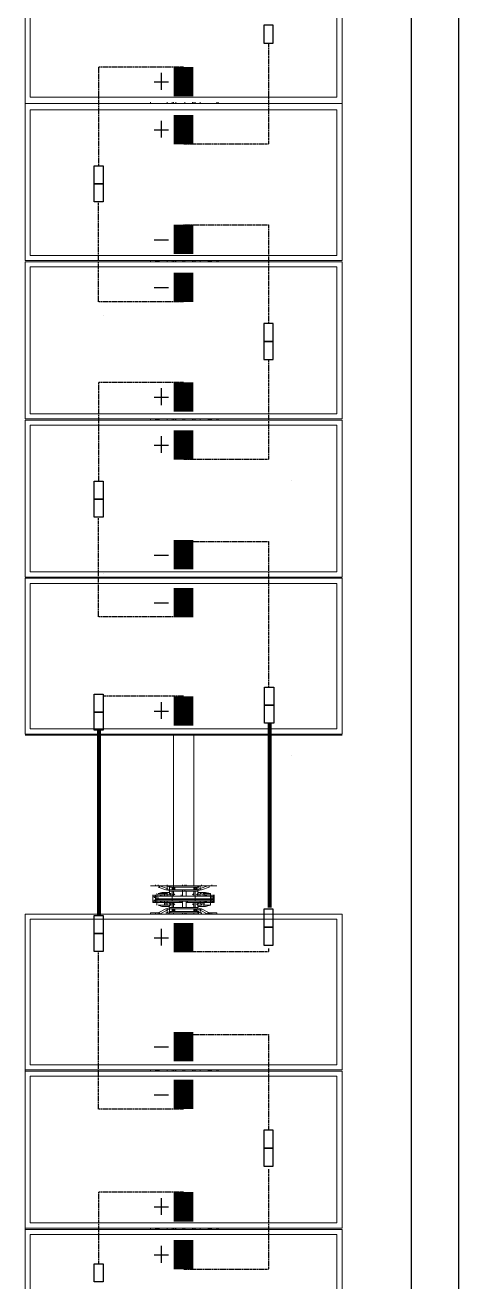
# Model space of a CAD drawing. Header units: feet. Extents: x -13743 to 68376, y -48 to 67763.
# Drawn here: x 6884.6 to 6994.5, y 65370 to 65688.8 of the extents above; entities that cross this region are included whole.
import ezdxf
from ezdxf.lldxf.tags import DXFTag

# ---------------------------------------------------------------- set-up
doc = ezdxf.new("R2010")
doc.units = ezdxf.units.FT
doc.header["$MEASUREMENT"] = 0
doc.linetypes.add('HIDDEN', pattern=[0.375, 0.25, -0.125])
for name, color, linetype in [('E-DC HARNESS-NEG', 170, 'DC HARNESS CABLE'), ('E-DC HARNESS-POS', 10, 'DC HARNESS CABLE'), ('E-HARN-COMP', 8, 'Continuous'), ('E-TRNK-CABL-NEG', 6, 'HIDDEN'), ('E-TRUNK-CABLE-POS', 6, 'HIDDEN'), ('Polarity-Text', 7, 'Continuous')]:
    doc.layers.add(name, color=color, linetype=linetype)
doc.styles.get("Standard").update_dxf_attribs({"font": 'arial.ttf'})
tags = doc.linetypes.add('DC HARNESS CABLE', pattern='A,0.5,-0.2,["DH",Standard,S=0.1,R=0,X=-0.1,Y=-0.05],-0.2', length=0.9).pattern_tags.tags
tags[6] = DXFTag(74, 10)

# ---------------------------------------------------------------- blocks, each defined once
blk = doc.blocks.new('A$C47dfd34d')
at = {"lineweight": 5}
for points in [[(8.1263, 0.4133), (6.0664, 0.4133)], [(8.3597, 0.4133), (8.3597, 0)], [(7.7147, 0.235), (7.7164, 0.2467), (7.7164, 0.2433)], [(7.9213, 0.2467), (7.9213, 0.2433)], [(7.923, 0.2467), (7.9213, 0.235)], [(8.1297, 0.22), (8.1297, 0.2217), (8.1313, 0.2217), (8.1297, 0.2217), (8.1297, 0.22), (8.1313, 0.2183), (8.1313, 0.22), (8.133, 0.22), (8.133, 0.2217), (8.1313, 0.2217), (8.133, 0.2217), (8.1313, 0.2217), (8.1297, 0.2217), (8.1313, 0.2217), (8.133, 0.2217), (8.133, 0.22), (8.133, 0.2183), (8.133, 0.1933), (8.133, 0.2183), (8.133, 0.22), (8.1313, 0.22), (8.133, 0.22), (8.1313, 0.22), (8.133, 0.22), (8.1313, 0.22), (8.133, 0.22), (8.1313, 0.22), (8.133, 0.22), (8.1313, 0.22), (8.133, 0.22), (8.133, 0.2217), (8.133, 0.225), (8.1347, 0.225), (8.133, 0.2283), (8.133, 0.23), (8.133, 0.2283), (8.1313, 0.2283), (8.133, 0.2283), (8.133, 0.23), (8.128, 0.24), (8.1263, 0.24), (8.128, 0.24), (8.128, 0.2433), (8.128, 0.25), (8.1263, 0.25), (8.128, 0.25), (8.128, 0.2433), (8.128, 0.24), (8.128, 0.2383), (8.1263, 0.2383), (8.1313, 0.2283), (8.133, 0.225), (8.1297, 0.225), (8.1297, 0.2233), (8.1297, 0.2217), (8.1297, 0.2233), (8.128, 0.2233), (8.128, 0.225), (8.128, 0.2233), (8.128, 0.1883), (8.1297, 0.1883), (8.1297, 0.1867), (8.1297, 0.1883), (8.128, 0.1883), (8.1263, 0.1867), (8.128, 0.1883), (8.1297, 0.1883), (8.1297, 0.19), (8.1313, 0.19), (8.133, 0.1917), (8.133, 0.1933), (8.1313, 0.1933), (8.1297, 0.1933), (8.1297, 0.1917), (8.1297, 0.1933), (8.1297, 0.1917), (8.1297, 0.19), (8.1313, 0.19), (8.1297, 0.19), (8.1297, 0.1917), (8.1297, 0.19), (8.1313, 0.19), (8.133, 0.19), (8.133, 0.1883), (8.133, 0.19)], [(8.1413, 0.245), (8.143, 0.245), (8.1447, 0.245), (8.143, 0.245), (8.1413, 0.245), (8.143, 0.245), (8.1447, 0.2433), (8.143, 0.245), (8.143, 0.2467), (8.1413, 0.2467), (8.143, 0.2467), (8.1497, 0.2467)], [(8.1463, 0.2433), (8.1463, 0.24), (8.1447, 0.24), (8.1463, 0.24), (8.1463, 0.2433), (8.1447, 0.2433), (8.1463, 0.2433), (8.1447, 0.2433), (8.1463, 0.2433), (8.148, 0.2433), (8.1463, 0.2433), (8.1447, 0.2433), (8.1463, 0.2433), (8.1447, 0.2433), (8.1463, 0.2433), (8.148, 0.2433), (8.1497, 0.2433), (8.148, 0.2433), (8.1497, 0.2433), (8.1497, 0.235), (8.1497, 0.2433), (8.1497, 0.245), (8.1497, 0.2467), (8.1497, 0.245), (8.1497, 0.2467), (8.143, 0.2467), (8.1413, 0.2467), (8.1413, 0.245), (8.143, 0.245), (8.1447, 0.2433), (8.1447, 0.2417), (8.1447, 0.2433), (8.143, 0.245), (8.1413, 0.245), (8.1413, 0.2467), (8.1413, 0.245), (8.1413, 0.2433), (8.1413, 0.235), (8.1413, 0.2433), (8.1413, 0.235), (8.1413, 0.2433)], [(8.1513, 0.2467), (8.1497, 0.2467), (8.1497, 0.245), (8.148, 0.245), (8.148, 0.2433), (8.1463, 0.2433), (8.1463, 0.2417), (8.1463, 0.2433), (8.148, 0.2433), (8.148, 0.245), (8.1497, 0.245), (8.1497, 0.2467), (8.1497, 0.245), (8.148, 0.245), (8.148, 0.2433)], [(8.1497, 0.2467), (8.1497, 0.245)], [(8.1497, 0.245), (8.1497, 0.2467)], [(8.163, 0.25), (8.163, 0.1633)], [(8.3597, 0.2467), (8.3597, 0.2433)], [(8.3613, 0.2467), (8.3597, 0.235)], [(8.5647, 0.235), (8.5663, 0.2467), (8.5663, 0.2433)], [(8.7713, 0.235), (8.773, 0.2467), (8.773, 0.2433)], [(8.978, 0.2467), (8.978, 0.2433)], [(8.9796, 0.2467), (8.978, 0.235)], [(9.1846, 0.235), (9.1846, 0.2467), (9.1846, 0.2433)], [(8.1263, 0.2433), (8.128, 0.2433), (8.1263, 0.2433)], [(8.1263, 0.2433), (8.128, 0.2433), (8.1263, 0.2433)], [(8.128, 0.24), (8.128, 0.24)], [(8.128, 0.24), (8.128, 0.24)], [(8.1363, 0.235), (8.1363, 0.225)], [(8.1363, 0.235), (8.1363, 0.225)], [(8.1413, 0.2317), (8.138, 0.2317), (8.138, 0.24)], [(8.138, 0.2317), (8.138, 0.24)], [(8.138, 0.235), (8.138, 0.235)], [(8.138, 0.235), (8.138, 0.235)], [(8.1413, 0.2317), (8.138, 0.2317)], [(8.1397, 0.24), (8.1397, 0.24)], [(8.1397, 0.24), (8.1397, 0.24)], [(8.143, 0.245), (8.1413, 0.245), (8.1413, 0.2433), (8.143, 0.2433), (8.1413, 0.2433), (8.143, 0.2433), (8.1447, 0.2433), (8.1463, 0.2433), (8.148, 0.2433), (8.1497, 0.2433), (8.148, 0.2433), (8.1497, 0.2433), (8.148, 0.2433), (8.1497, 0.2433), (8.1497, 0.235), (8.1497, 0.2433), (8.148, 0.2433), (8.1463, 0.2433)], [(8.1413, 0.245), (8.1413, 0.245)], [(8.1413, 0.245), (8.1413, 0.245)], [(8.1413, 0.2433), (8.143, 0.2433)], [(8.1413, 0.2417), (8.143, 0.2417)], [(8.143, 0.2433), (8.1447, 0.2433)], [(8.1447, 0.2433), (8.143, 0.2433)], [(8.143, 0.2433), (8.1447, 0.2433)], [(8.143, 0.2433), (8.1447, 0.2433)], [(8.143, 0.2433), (8.1447, 0.2433)], [(8.1497, 0.22), (8.1563, 0.22), (8.1497, 0.22), (8.1513, 0.22), (8.1513, 0.2217), (8.1497, 0.2217), (8.1513, 0.2217), (8.1497, 0.2217), (8.1497, 0.1917), (8.1463, 0.1917), (8.1463, 0.2217), (8.1497, 0.2217), (8.1497, 0.2417), (8.1463, 0.2417), (8.1463, 0.2217), (8.1447, 0.2217), (8.1447, 0.1917), (8.143, 0.1917), (8.143, 0.2217), (8.143, 0.2417), (8.1447, 0.2417), (8.1447, 0.2217), (8.143, 0.2217), (8.143, 0.1917), (8.1447, 0.1917), (8.1447, 0.2217), (8.1463, 0.2217), (8.1463, 0.2417), (8.1497, 0.2417), (8.1497, 0.2217), (8.1463, 0.2217), (8.1463, 0.24), (8.148, 0.24), (8.1463, 0.24), (8.1463, 0.2217), (8.1463, 0.1717), (8.148, 0.1717), (8.1463, 0.1717), (8.1463, 0.1917), (8.1447, 0.1917), (8.1447, 0.1717), (8.143, 0.1717), (8.143, 0.1917), (8.143, 0.1717), (8.1447, 0.1717), (8.1447, 0.1917), (8.1463, 0.1917), (8.1463, 0.1717), (8.1497, 0.1717), (8.1497, 0.1917)], [(8.1447, 0.2433), (8.1463, 0.2433)], [(8.1463, 0.2433), (8.148, 0.2433), (8.1463, 0.2433)], [(8.1463, 0.2433), (8.148, 0.2433), (8.1463, 0.2433)], [(8.1463, 0.2417), (8.148, 0.2417)], [(8.1463, 0.2417), (8.148, 0.2417)], [(8.1497, 0.245), (8.1497, 0.245)], [(8.1497, 0.245), (8.1497, 0.245)], [(8.1497, 0.245), (8.1497, 0.245)], [(8.1497, 0.245), (8.1497, 0.245)], [(8.1497, 0.2433), (8.1497, 0.2417)], [(8.1497, 0.2433), (8.1497, 0.2417)], [(8.153, 0.23), (8.1547, 0.225), (8.153, 0.225), (8.153, 0.2233), (8.1513, 0.2233), (8.1497, 0.2233), (8.1513, 0.2233), (8.1513, 0.2283), (8.1513, 0.2317), (8.1513, 0.2417), (8.1497, 0.2417)], [(8.1547, 0.2267), (8.1547, 0.225), (8.1563, 0.225), (8.1547, 0.225), (8.1547, 0.235), (8.1547, 0.225), (8.153, 0.225), (8.153, 0.2233), (8.1513, 0.2233), (8.1513, 0.2283), (8.1497, 0.2283), (8.1513, 0.2283), (8.153, 0.2283), (8.153, 0.23), (8.153, 0.2317), (8.153, 0.23), (8.153, 0.2283), (8.1513, 0.2283), (8.1513, 0.2317), (8.1513, 0.2417), (8.1497, 0.2417)], [(8.1547, 0.2267), (8.1547, 0.225), (8.1547, 0.235), (8.153, 0.24), (8.153, 0.2317), (8.1513, 0.2317), (8.153, 0.2317), (8.153, 0.24), (8.1547, 0.235), (8.1547, 0.225), (8.153, 0.23)], [(8.153, 0.235), (8.153, 0.235)], [(8.153, 0.235), (8.153, 0.235)], [(8.163, 0.2283), (8.1613, 0.225), (8.158, 0.225), (8.1597, 0.2283), (8.158, 0.2283), (8.158, 0.23), (8.1613, 0.24), (8.1613, 0.2383), (8.163, 0.2383), (8.1597, 0.2283), (8.158, 0.2283), (8.1563, 0.225), (8.158, 0.225), (8.1563, 0.225), (8.1563, 0.1883)], [(8.158, 0.2283), (8.158, 0.23)], [(8.158, 0.2283), (8.158, 0.23)], [(8.163, 0.2433), (8.163, 0.2433)], [(8.163, 0.24), (8.163, 0.24)], [(8.163, 0.24), (8.163, 0.24)], [(7.7147, 0.2283), (7.7164, 0.2283)], [(7.7164, 0.2217), (7.7147, 0.2217)], [(7.7147, 0.22), (7.7164, 0.22)], [(7.7164, 0.2167), (7.7147, 0.2167), (7.7164, 0.2183)], [(7.9213, 0.2283), (7.923, 0.2283)], [(7.923, 0.2217), (7.9213, 0.2217)], [(7.9213, 0.22), (7.923, 0.22)], [(7.923, 0.2167), (7.9213, 0.2167), (7.923, 0.2183)], [(8.133, 0.19), (8.133, 0.1917), (8.133, 0.1933), (8.1313, 0.1933), (8.1297, 0.1933), (8.1297, 0.1917), (8.1297, 0.19), (8.1297, 0.1883), (8.128, 0.1883), (8.128, 0.2233), (8.1297, 0.2233), (8.1297, 0.225), (8.133, 0.225), (8.1313, 0.2283), (8.133, 0.2283), (8.1347, 0.225), (8.133, 0.225), (8.1347, 0.225), (8.1347, 0.1883), (8.133, 0.1883), (8.1347, 0.1883), (8.133, 0.185), (8.1313, 0.185), (8.1263, 0.175), (8.1313, 0.185)], [(8.1297, 0.2217), (8.1297, 0.22)], [(8.1297, 0.2217), (8.1297, 0.22)], [(8.1297, 0.2217), (8.1297, 0.2217)], [(8.1297, 0.2217), (8.1297, 0.2217)], [(8.1313, 0.22), (8.1313, 0.2183), (8.1297, 0.22)], [(8.1297, 0.22), (8.1297, 0.22)], [(8.1297, 0.22), (8.1313, 0.22)], [(8.1297, 0.22), (8.1297, 0.22)], [(8.1297, 0.2183), (8.1297, 0.2183)], [(8.1297, 0.2183), (8.1297, 0.2183)], [(8.1313, 0.225), (8.1313, 0.225)], [(8.1313, 0.225), (8.1313, 0.225)], [(8.1313, 0.2217), (8.1313, 0.2217)], [(8.1313, 0.2217), (8.1313, 0.2217)], [(8.1313, 0.22), (8.133, 0.22)], [(8.1313, 0.22), (8.133, 0.22)], [(8.1313, 0.22), (8.133, 0.22)], [(8.1313, 0.22), (8.133, 0.22)], [(8.1313, 0.22), (8.133, 0.22)], [(8.1313, 0.22), (8.133, 0.22)], [(8.133, 0.22), (8.1313, 0.22)], [(8.1313, 0.2183), (8.1313, 0.2183)], [(8.1313, 0.2183), (8.1313, 0.2183)], [(8.133, 0.2217), (8.133, 0.225)], [(8.1347, 0.225), (8.1347, 0.1883), (8.133, 0.1883)], [(8.1347, 0.225), (8.133, 0.225)], [(8.133, 0.225), (8.133, 0.225)], [(8.133, 0.2217), (8.133, 0.2217)], [(8.133, 0.22), (8.133, 0.2217)], [(8.133, 0.2217), (8.133, 0.2217)], [(8.133, 0.22), (8.133, 0.22)], [(8.133, 0.22), (8.133, 0.22)], [(8.133, 0.2183), (8.133, 0.2183)], [(8.133, 0.2183), (8.133, 0.2183)], [(8.1397, 0.2217), (8.1413, 0.2217), (8.1397, 0.2217), (8.1413, 0.2217), (8.1397, 0.2217), (8.1413, 0.2217), (8.1347, 0.2217)], [(8.1347, 0.22), (8.1413, 0.22), (8.1347, 0.22), (8.138, 0.22), (8.1397, 0.2183)], [(8.1413, 0.22), (8.1397, 0.22), (8.1397, 0.2217), (8.1413, 0.2217)], [(8.1563, 0.2217), (8.1497, 0.2217), (8.1497, 0.1917), (8.1463, 0.1917), (8.1463, 0.1717), (8.1497, 0.1717), (8.1497, 0.1917), (8.1513, 0.1917), (8.153, 0.1917), (8.1563, 0.1917), (8.1497, 0.1917), (8.1513, 0.1917), (8.153, 0.1917), (8.1513, 0.1917)], [(8.1463, 0.1917), (8.1463, 0.2217), (8.1463, 0.1917)], [(8.1513, 0.2233), (8.153, 0.225)], [(8.1513, 0.2233), (8.153, 0.225)], [(8.1563, 0.22), (8.153, 0.22), (8.1513, 0.2183)], [(8.1547, 0.1883), (8.1547, 0.1867), (8.1547, 0.1883), (8.1547, 0.1783), (8.153, 0.1717), (8.1547, 0.1783), (8.1547, 0.1883), (8.1547, 0.1783), (8.1547, 0.1883), (8.1563, 0.1883), (8.158, 0.1883), (8.1563, 0.1883), (8.158, 0.185), (8.1597, 0.185), (8.158, 0.1883), (8.163, 0.1883), (8.163, 0.1867), (8.163, 0.1883), (8.163, 0.1867), (8.163, 0.1883), (8.1613, 0.1883), (8.163, 0.185), (8.1597, 0.185), (8.158, 0.185), (8.158, 0.1833), (8.1613, 0.1733), (8.163, 0.1733), (8.163, 0.175), (8.1597, 0.185), (8.163, 0.185), (8.1613, 0.1883), (8.1613, 0.1867), (8.1613, 0.1883), (8.1613, 0.19), (8.1613, 0.1917), (8.1613, 0.19), (8.1597, 0.19), (8.1613, 0.19), (8.1597, 0.19), (8.1613, 0.19), (8.1613, 0.1917), (8.1597, 0.1917), (8.1613, 0.1917), (8.1597, 0.1917), (8.1613, 0.1917), (8.1597, 0.1917), (8.1613, 0.1917), (8.1597, 0.1917), (8.1613, 0.1917), (8.1597, 0.1917), (8.1613, 0.1917), (8.1597, 0.1917), (8.1613, 0.1917), (8.1597, 0.1917), (8.1613, 0.1917), (8.1597, 0.1917), (8.1613, 0.1917), (8.1597, 0.1917), (8.1613, 0.1917), (8.1613, 0.1933), (8.1613, 0.1917), (8.1613, 0.19), (8.1597, 0.19), (8.158, 0.1917), (8.158, 0.1933), (8.1597, 0.1933), (8.1613, 0.1933), (8.1613, 0.2183), (8.1613, 0.1933), (8.158, 0.1933), (8.158, 0.1917), (8.158, 0.1933), (8.158, 0.2183), (8.1597, 0.2183), (8.1613, 0.2183), (8.1613, 0.22), (8.1613, 0.2217), (8.158, 0.2217), (8.158, 0.22), (8.1597, 0.22), (8.1613, 0.22), (8.1597, 0.22), (8.1613, 0.22), (8.1597, 0.22), (8.1613, 0.22), (8.1597, 0.22), (8.1613, 0.22), (8.163, 0.22), (8.1647, 0.22), (8.163, 0.22), (8.3597, 0.22), (8.3613, 0.22)], [(8.1547, 0.2217), (8.1547, 0.2217)], [(8.1547, 0.2183), (8.1547, 0.2183)], [(8.1547, 0.2183), (8.1547, 0.2183)], [(8.158, 0.22), (8.158, 0.2183), (8.158, 0.1933), (8.158, 0.1917), (8.1597, 0.19), (8.158, 0.19), (8.158, 0.1917), (8.158, 0.19), (8.158, 0.1883), (8.1563, 0.1883), (8.1563, 0.225), (8.158, 0.225), (8.1563, 0.225), (8.158, 0.2283), (8.1597, 0.2283), (8.158, 0.225), (8.1613, 0.225), (8.1613, 0.2233), (8.1613, 0.2217), (8.1613, 0.22), (8.1597, 0.2183), (8.1597, 0.22), (8.1613, 0.22)], [(8.1563, 0.225), (8.1563, 0.225)], [(8.1563, 0.225), (8.1563, 0.225)], [(8.158, 0.225), (8.158, 0.225)], [(8.158, 0.2217), (8.158, 0.2217)], [(8.158, 0.2217), (8.158, 0.2217)], [(8.158, 0.22), (8.158, 0.22)], [(8.158, 0.22), (8.158, 0.22)], [(8.158, 0.2183), (8.158, 0.2183)], [(8.158, 0.2183), (8.158, 0.2183)], [(8.1597, 0.2217), (8.1597, 0.2217)], [(8.1597, 0.2217), (8.1613, 0.2217), (8.1597, 0.2217)], [(8.1597, 0.2217), (8.1597, 0.2217)], [(8.1597, 0.22), (8.1613, 0.22)], [(8.1597, 0.22), (8.1613, 0.22)], [(8.1597, 0.22), (8.1613, 0.22)], [(8.1597, 0.22), (8.1613, 0.22)], [(8.1597, 0.22), (8.1613, 0.22)], [(8.1597, 0.22), (8.1613, 0.22)], [(8.1597, 0.22), (8.1613, 0.22)], [(8.1597, 0.22), (8.1613, 0.22)], [(8.1597, 0.22), (8.1613, 0.22)], [(8.1597, 0.2183), (8.1597, 0.2183)], [(8.1597, 0.2183), (8.1597, 0.2183)], [(8.1613, 0.225), (8.163, 0.2283)], [(8.1613, 0.225), (8.163, 0.225)], [(8.1613, 0.225), (8.163, 0.225)], [(8.1613, 0.225), (8.1613, 0.2233)], [(8.1613, 0.2217), (8.1613, 0.2233)], [(8.1613, 0.2217), (8.1613, 0.2217)], [(8.1613, 0.2217), (8.1613, 0.2217)], [(8.1613, 0.22), (8.1613, 0.2217)], [(8.1613, 0.22), (8.1613, 0.22)], [(8.1613, 0.22), (8.1613, 0.22)], [(8.1613, 0.2183), (8.1613, 0.2183)], [(8.1613, 0.2183), (8.1613, 0.2183)], [(8.163, 0.2267), (8.163, 0.225)], [(8.163, 0.2267), (8.163, 0.225)], [(8.3597, 0.2283), (8.3613, 0.2283)], [(8.3613, 0.2217), (8.3597, 0.2217)], [(8.3613, 0.2167), (8.3597, 0.2167), (8.3613, 0.2183)], [(8.5647, 0.2283), (8.5663, 0.2283)], [(8.5663, 0.2217), (8.5647, 0.2217)], [(8.5647, 0.22), (8.5663, 0.22)], [(8.5663, 0.2167), (8.5647, 0.2167), (8.5663, 0.2183)], [(8.7713, 0.2283), (8.773, 0.2283)], [(8.773, 0.2217), (8.7713, 0.2217)], [(8.7713, 0.22), (8.773, 0.22)], [(8.773, 0.2167), (8.7713, 0.2167), (8.773, 0.2183)], [(8.978, 0.2283), (8.9796, 0.2283)], [(8.9796, 0.2217), (8.978, 0.2217)], [(8.978, 0.22), (8.9796, 0.22)], [(8.9796, 0.2167), (8.978, 0.2167), (8.9796, 0.2183)], [(9.1846, 0.2283), (9.1863, 0.2283)], [(9.1846, 0.2217), (9.1863, 0.2217)], [(9.1846, 0.22), (9.1863, 0.22)], [(9.1846, 0.2183), (9.1846, 0.2167), (9.1863, 0.2167)], [(7.7147, 0.2067), (7.7164, 0.2083)], [(7.7164, 0.205), (7.7147, 0.205)], [(7.9213, 0.2067), (7.923, 0.2083)], [(7.923, 0.205), (7.9213, 0.205)], [(8.1413, 0.21), (8.143, 0.21)], [(8.1413, 0.21), (8.143, 0.21)], [(8.1413, 0.21), (8.143, 0.21)], [(8.1413, 0.21), (8.143, 0.21)], [(8.1413, 0.21), (8.143, 0.21)], [(8.1413, 0.2033), (8.143, 0.2033)], [(8.1497, 0.21), (8.1513, 0.21)], [(8.1497, 0.21), (8.1513, 0.21)], [(8.1497, 0.21), (8.1513, 0.21)], [(8.1497, 0.21), (8.1513, 0.21)], [(8.1497, 0.2083), (8.1497, 0.21)], [(8.1497, 0.21), (8.1513, 0.21)], [(8.1497, 0.21), (8.1497, 0.2083)], [(8.1497, 0.21), (8.1513, 0.21)], [(8.1497, 0.21), (8.1513, 0.21)], [(8.1497, 0.21), (8.1513, 0.21)], [(8.1497, 0.2033), (8.1497, 0.2), (8.1497, 0.1783), (8.1513, 0.1783), (8.1497, 0.1783), (8.1497, 0.2), (8.1497, 0.2033), (8.1497, 0.2), (8.1497, 0.2017), (8.1497, 0.2), (8.1497, 0.2033), (8.1563, 0.2033), (8.1497, 0.2033), (8.1513, 0.2033), (8.1497, 0.2033), (8.1513, 0.2033), (8.1497, 0.2033), (8.1513, 0.2033), (8.1497, 0.2033), (8.1513, 0.2033), (8.1497, 0.2033), (8.1513, 0.2033), (8.1497, 0.2033), (8.1513, 0.2033), (8.1497, 0.2033), (8.1513, 0.2033), (8.1497, 0.2033), (8.1497, 0.1767), (8.1513, 0.1767), (8.1497, 0.1767), (8.1497, 0.2033), (8.1513, 0.2033)], [(8.1563, 0.205), (8.158, 0.205)], [(8.3597, 0.2067), (8.3613, 0.2083)], [(8.3613, 0.205), (8.3597, 0.205)], [(8.5647, 0.2067), (8.5663, 0.2083)], [(8.5663, 0.205), (8.5647, 0.205)], [(8.7713, 0.2067), (8.773, 0.2083)], [(8.773, 0.205), (8.7713, 0.205)], [(8.978, 0.2067), (8.9796, 0.2083)], [(8.9796, 0.205), (8.978, 0.205)], [(9.1846, 0.2067), (9.1846, 0.2083)], [(9.1846, 0.205), (9.1863, 0.205)], [(7.7147, 0.195), (7.7164, 0.195)], [(7.7164, 0.1933), (7.7147, 0.1933)], [(7.7147, 0.1917), (7.7164, 0.1917)], [(7.7164, 0.185), (7.7147, 0.185)], [(7.9213, 0.195), (7.923, 0.195)], [(7.923, 0.1933), (7.9213, 0.1933)], [(7.9213, 0.1917), (7.923, 0.1917)], [(7.923, 0.185), (7.9213, 0.185)], [(8.1263, 0.1817), (8.128, 0.1683)], [(8.128, 0.185), (8.1297, 0.1883), (8.133, 0.1883), (8.1313, 0.185)], [(8.1313, 0.185), (8.128, 0.185)], [(8.1297, 0.1933), (8.1297, 0.1933)], [(8.1313, 0.1933), (8.1297, 0.1933)], [(8.1297, 0.1933), (8.1297, 0.1933)], [(8.1313, 0.1933), (8.1297, 0.1933)], [(8.1297, 0.1917), (8.1297, 0.1917)], [(8.1297, 0.1917), (8.1297, 0.1917)], [(8.1297, 0.19), (8.1297, 0.19)], [(8.1297, 0.19), (8.1297, 0.19)], [(8.133, 0.1917), (8.133, 0.1933), (8.1313, 0.1933)], [(8.1313, 0.1933), (8.1313, 0.1933)], [(8.133, 0.1917), (8.133, 0.1933), (8.1313, 0.1933)], [(8.1313, 0.1933), (8.1313, 0.1933)], [(8.1313, 0.19), (8.1313, 0.19)], [(8.1313, 0.19), (8.1313, 0.19)], [(8.1313, 0.1883), (8.1313, 0.1883)], [(8.1313, 0.1883), (8.1313, 0.1883)], [(8.133, 0.185), (8.1313, 0.185)], [(8.133, 0.1933), (8.133, 0.1933)], [(8.133, 0.1933), (8.133, 0.1933)], [(8.133, 0.1917), (8.133, 0.1917)], [(8.133, 0.1917), (8.133, 0.1917)], [(8.133, 0.19), (8.133, 0.19)], [(8.133, 0.19), (8.133, 0.19)], [(8.133, 0.1883), (8.133, 0.1883)], [(8.133, 0.185), (8.1347, 0.1883), (8.133, 0.1883)], [(8.133, 0.1883), (8.133, 0.1883)], [(8.133, 0.185), (8.133, 0.1833)], [(8.133, 0.185), (8.133, 0.1833)], [(8.138, 0.1917), (8.1347, 0.1917), (8.1413, 0.1917), (8.1397, 0.1917), (8.1413, 0.1917), (8.1397, 0.1917), (8.1413, 0.1917), (8.1397, 0.1917), (8.1413, 0.1917), (8.1397, 0.1917), (8.1413, 0.1917)], [(8.138, 0.1883), (8.1397, 0.19), (8.1397, 0.1883), (8.138, 0.1883), (8.138, 0.1867), (8.138, 0.1833), (8.138, 0.1867), (8.138, 0.1883), (8.1363, 0.1883), (8.1363, 0.1783), (8.1363, 0.1883), (8.138, 0.1883), (8.1397, 0.19), (8.138, 0.1883), (8.1397, 0.19), (8.138, 0.1883), (8.1397, 0.19), (8.1397, 0.1883), (8.1413, 0.1883), (8.1397, 0.1883), (8.1413, 0.185), (8.1397, 0.185), (8.1397, 0.1833), (8.138, 0.1833), (8.1397, 0.1833), (8.1397, 0.185), (8.1413, 0.185), (8.143, 0.185), (8.1413, 0.185), (8.1397, 0.1883), (8.138, 0.1883), (8.138, 0.1867), (8.138, 0.1883), (8.1363, 0.1883), (8.1363, 0.1783), (8.138, 0.1717), (8.1363, 0.1783), (8.1363, 0.1883)], [(8.138, 0.1933), (8.1397, 0.195)], [(8.1463, 0.1683), (8.1447, 0.1683), (8.1463, 0.1683), (8.1447, 0.1683), (8.143, 0.1683), (8.1447, 0.1683), (8.143, 0.1683), (8.1447, 0.1683), (8.143, 0.1683), (8.1413, 0.1683), (8.1413, 0.1667), (8.143, 0.1683), (8.1447, 0.1683), (8.1447, 0.1717), (8.1463, 0.1717), (8.1463, 0.1683), (8.148, 0.1683), (8.1497, 0.1683), (8.148, 0.1683), (8.1497, 0.1667), (8.1513, 0.1667), (8.1497, 0.1667), (8.148, 0.1683), (8.1497, 0.1667), (8.1497, 0.1683), (8.1497, 0.17), (8.148, 0.17), (8.1497, 0.17), (8.1513, 0.17), (8.1497, 0.17), (8.1497, 0.1683), (8.1513, 0.1683), (8.1497, 0.1683), (8.1497, 0.1717), (8.1513, 0.1717), (8.153, 0.1717), (8.153, 0.18), (8.153, 0.1817), (8.153, 0.18), (8.1513, 0.18), (8.1513, 0.1717), (8.1497, 0.1717), (8.1497, 0.1683), (8.1497, 0.1667), (8.148, 0.1667), (8.1497, 0.1667), (8.148, 0.1683), (8.1463, 0.1683), (8.1447, 0.1683)], [(8.1513, 0.195), (8.153, 0.1933)], [(8.1597, 0.19), (8.158, 0.19), (8.158, 0.1883), (8.1563, 0.1883), (8.158, 0.185), (8.158, 0.1833), (8.158, 0.185), (8.1597, 0.185), (8.163, 0.175), (8.163, 0.1733), (8.1613, 0.1733), (8.158, 0.1833), (8.158, 0.185), (8.1597, 0.185), (8.158, 0.1883), (8.1613, 0.1883), (8.1613, 0.19)], [(8.1563, 0.1883), (8.1563, 0.1883)], [(8.1563, 0.1883), (8.1563, 0.1883)], [(8.158, 0.1933), (8.158, 0.1933)], [(8.158, 0.1933), (8.158, 0.1933)], [(8.158, 0.1917), (8.158, 0.1917)], [(8.158, 0.1917), (8.158, 0.1917)], [(8.158, 0.19), (8.158, 0.19)], [(8.158, 0.19), (8.158, 0.19)], [(8.158, 0.1883), (8.158, 0.1883)], [(8.158, 0.1883), (8.158, 0.1883)], [(8.1597, 0.1933), (8.1597, 0.1933)], [(8.1613, 0.1933), (8.1597, 0.1933)], [(8.1597, 0.1933), (8.1597, 0.1933)], [(8.1597, 0.19), (8.1597, 0.19)], [(8.1597, 0.19), (8.1597, 0.19)], [(8.1613, 0.1933), (8.1613, 0.1933)], [(8.1613, 0.1933), (8.1613, 0.1933)], [(8.1613, 0.1917), (8.1613, 0.1917)], [(8.1613, 0.1917), (8.1613, 0.1917)], [(8.1613, 0.19), (8.1613, 0.19)], [(8.1613, 0.19), (8.1613, 0.19)], [(8.3613, 0.1933), (8.3597, 0.1933), (8.163, 0.1933)], [(8.3597, 0.195), (8.3613, 0.195)], [(8.3597, 0.1917), (8.3613, 0.1917)], [(8.3613, 0.185), (8.3597, 0.185)], [(8.5647, 0.195), (8.5663, 0.195)], [(8.5663, 0.1933), (8.5647, 0.1933)], [(8.5647, 0.1917), (8.5663, 0.1917)], [(8.5663, 0.185), (8.5647, 0.185)], [(8.7713, 0.195), (8.773, 0.195)], [(8.773, 0.1933), (8.7713, 0.1933)], [(8.7713, 0.1917), (8.773, 0.1917)], [(8.773, 0.185), (8.7713, 0.185)], [(8.978, 0.195), (8.9796, 0.195)], [(8.9796, 0.1933), (8.978, 0.1933)], [(8.978, 0.1917), (8.9796, 0.1917)], [(8.9796, 0.185), (8.978, 0.185)], [(9.1846, 0.195), (9.1863, 0.195)], [(9.1846, 0.1933), (9.1863, 0.1933)], [(9.1846, 0.1917), (9.1863, 0.1917)], [(9.1846, 0.185), (9.1863, 0.185)], [(7.7164, 0.17), (7.7164, 0.1667), (7.7147, 0.1783)], [(7.7164, 0.1667), (7.7164, 0.1667)], [(7.9213, 0.1783), (7.923, 0.1667)], [(7.9213, 0.17), (7.9213, 0.1667)], [(7.9213, 0.1667), (7.9213, 0.1667)], [(8.1263, 0.17), (8.128, 0.17), (8.1263, 0.17)], [(8.1263, 0.17), (8.128, 0.17), (8.1263, 0.17)], [(8.128, 0.1733), (8.128, 0.1733)], [(8.128, 0.1733), (8.128, 0.1733)], [(8.128, 0.17), (8.128, 0.17)], [(8.128, 0.1667), (8.128, 0.1683), (8.128, 0.17)], [(8.128, 0.1667), (8.128, 0.1667)], [(8.138, 0.1783), (8.138, 0.1783)], [(8.138, 0.1783), (8.138, 0.1783)], [(8.1397, 0.1717), (8.1397, 0.1717)], [(8.1397, 0.1717), (8.1397, 0.1717)], [(8.1413, 0.1667), (8.1413, 0.1667)], [(8.1413, 0.1667), (8.143, 0.1667)], [(8.143, 0.1667), (8.1413, 0.1667)], [(8.1413, 0.1667), (8.1413, 0.1667)], [(8.143, 0.17), (8.1447, 0.17)], [(8.143, 0.17), (8.1447, 0.17)], [(8.1447, 0.17), (8.1463, 0.17)], [(8.1447, 0.17), (8.1463, 0.17)], [(8.1447, 0.17), (8.1463, 0.17)], [(8.1447, 0.17), (8.1463, 0.17)], [(8.1463, 0.17), (8.148, 0.17)], [(8.1463, 0.17), (8.148, 0.17)], [(8.1497, 0.1683), (8.1497, 0.1683)], [(8.1497, 0.1683), (8.1497, 0.1683)], [(8.1497, 0.1667), (8.1497, 0.1667)], [(8.1497, 0.1667), (8.1513, 0.1667)], [(8.1497, 0.1667), (8.1497, 0.1667)], [(8.1497, 0.1667), (8.1513, 0.1667)], [(8.153, 0.1783), (8.153, 0.1783)], [(8.153, 0.1783), (8.153, 0.1783)], [(8.153, 0.1717), (8.153, 0.1717)], [(8.163, 0.1733), (8.163, 0.1733)], [(8.163, 0.1733), (8.163, 0.1733)], [(8.163, 0.17), (8.163, 0.17)], [(8.3597, 0.1783), (8.3613, 0.1667)], [(8.3597, 0.17), (8.3597, 0.1667)], [(8.3597, 0.1667), (8.3597, 0.1667)], [(8.5663, 0.17), (8.5663, 0.1667), (8.5647, 0.1783)], [(8.5663, 0.1667), (8.5663, 0.1667)], [(8.773, 0.17), (8.773, 0.1667), (8.7713, 0.1783)], [(8.773, 0.1667), (8.773, 0.1667)], [(8.978, 0.1783), (8.9796, 0.1667)], [(8.978, 0.17), (8.978, 0.1667)], [(8.978, 0.1667), (8.978, 0.1667)], [(9.1846, 0.17), (9.1846, 0.1667), (9.1846, 0.1783)], [(9.1846, 0.1667), (9.1846, 0.1667)], [(7.7147, 0.1633), (7.7164, 0.1633)], [(7.7147, 0.1617), (7.7164, 0.1617)], [(7.9213, 0.1633), (7.923, 0.1633)], [(7.9213, 0.1617), (7.923, 0.1617)], [(8.3597, 0.1633), (8.3613, 0.1633)], [(8.3597, 0.1617), (8.3613, 0.1617)], [(8.5647, 0.1633), (8.5663, 0.1633)], [(8.5647, 0.1617), (8.5663, 0.1617)], [(8.7713, 0.1633), (8.773, 0.1633)], [(8.7713, 0.1617), (8.773, 0.1617)], [(8.978, 0.1633), (8.9796, 0.1633)], [(8.978, 0.1617), (8.9796, 0.1617)], [(9.1846, 0.1633), (9.1863, 0.1633)], [(9.1846, 0.1617), (9.1863, 0.1617)]]:
    blk.add_lwpolyline(points, dxfattribs=at)
for points in [[(7.5097, 0.4133), (7.5097, 0), (7.7147, 0), (7.7147, 0.4133)], [(7.9213, 0.4133), (7.7164, 0.4133), (7.7164, 0), (7.9213, 0)], [(7.923, 0), (7.923, 0.4133), (8.1263, 0.4133), (8.1263, 0)], [(8.5647, 0.4133), (8.5647, 0), (8.3613, 0), (8.3613, 0.4133)], [(8.5663, 0.4133), (8.7713, 0.4133), (8.7713, 0), (8.5663, 0)], [(8.773, 0.4133), (8.978, 0.4133), (8.978, 0), (8.773, 0)], [(8.9796, 0), (9.1846, 0), (9.1846, 0.4133), (8.9796, 0.4133)], [(9.1846, 0.4133), (9.1846, 0), (9.3896, 0), (9.3896, 0.4133)], [(7.708, 0.4067), (7.708, 0.0067), (7.5164, 0.0067), (7.5164, 0.4067)], [(7.723, 0.0067), (7.9147, 0.0067), (7.9147, 0.4067), (7.723, 0.4067)], [(7.9297, 0.0067), (7.9297, 0.4067), (8.1197, 0.4067), (8.1197, 0.0067)], [(8.368, 0.4067), (8.558, 0.4067), (8.558, 0.0067), (8.368, 0.0067)], [(8.573, 0.4067), (8.573, 0.0067), (8.7646, 0.0067), (8.7646, 0.4067)], [(8.7796, 0.4067), (8.7796, 0.0067), (8.9713, 0.0067), (8.9713, 0.4067)], [(8.9863, 0.0067), (9.1763, 0.0067), (9.1763, 0.4067), (8.9863, 0.4067)], [(9.383, 0.4067), (9.383, 0.0067), (9.193, 0.0067), (9.193, 0.4067)], [(7.7164, 0.25), (7.7147, 0.25)], [(7.923, 0.25), (7.9213, 0.25)], [(8.143, 0.245), (8.143, 0.2467), (8.1413, 0.2467), (8.1413, 0.245)], [(8.1647, 0.2433), (8.163, 0.2433), (8.163, 0.24), (8.1647, 0.24), (8.163, 0.24), (8.163, 0.2433), (8.163, 0.25), (8.163, 0.2433)], [(8.3613, 0.25), (8.3597, 0.25)], [(8.5663, 0.25), (8.5647, 0.25)], [(8.773, 0.25), (8.7713, 0.25)], [(8.9796, 0.25), (8.978, 0.25)], [(9.1863, 0.25), (9.1846, 0.25)], [(8.1263, 0.2267), (8.128, 0.225), (8.1297, 0.225), (8.128, 0.2283), (8.1313, 0.2283), (8.133, 0.2283), (8.133, 0.23), (8.128, 0.24), (8.128, 0.2383), (8.1263, 0.2383), (8.1313, 0.2283), (8.128, 0.2283), (8.1297, 0.225), (8.128, 0.225)], [(8.128, 0.2283), (8.1263, 0.2283), (8.128, 0.2283), (8.128, 0.23)], [(8.138, 0.24), (8.1363, 0.235), (8.1363, 0.225), (8.138, 0.225), (8.138, 0.2267), (8.138, 0.225), (8.1363, 0.225), (8.1363, 0.235)], [(8.1413, 0.2317), (8.1413, 0.2417), (8.138, 0.2417), (8.1413, 0.2417), (8.1413, 0.2317), (8.143, 0.2317)], [(8.143, 0.2283), (8.1413, 0.2283), (8.1397, 0.2233), (8.138, 0.2233), (8.138, 0.23), (8.138, 0.2233), (8.1397, 0.2233), (8.1413, 0.2283), (8.138, 0.2283), (8.138, 0.23), (8.138, 0.2317), (8.138, 0.23), (8.138, 0.2283), (8.1413, 0.2283)], [(8.1397, 0.2317), (8.1397, 0.2283)], [(8.143, 0.2433), (8.1413, 0.2433), (8.143, 0.2433), (8.1447, 0.2433), (8.143, 0.2433), (8.143, 0.2417)], [(8.143, 0.2117), (8.1413, 0.2117), (8.1413, 0.2367), (8.143, 0.2367), (8.1413, 0.2367), (8.1413, 0.2117)], [(8.1413, 0.2117), (8.1413, 0.2083), (8.1413, 0.21), (8.143, 0.21), (8.1413, 0.21), (8.1413, 0.2083), (8.1413, 0.2117), (8.1413, 0.21), (8.1413, 0.2117), (8.1413, 0.235), (8.143, 0.235), (8.1413, 0.235), (8.1413, 0.2117), (8.1413, 0.21)], [(8.1447, 0.2433), (8.143, 0.2433)], [(8.1447, 0.2417), (8.1447, 0.2217), (8.143, 0.2217), (8.143, 0.2417)], [(8.148, 0.245), (8.148, 0.2433), (8.1497, 0.2433), (8.1513, 0.2433), (8.1497, 0.2433), (8.1513, 0.2433), (8.1497, 0.2433), (8.1513, 0.2433), (8.1497, 0.2433), (8.1497, 0.245), (8.1513, 0.245), (8.1497, 0.245)], [(8.1513, 0.2367), (8.1497, 0.2367), (8.1497, 0.2117), (8.1497, 0.2083), (8.1497, 0.2117), (8.1497, 0.21), (8.1497, 0.2117), (8.1497, 0.235), (8.1513, 0.235), (8.1497, 0.235), (8.1497, 0.2117), (8.1497, 0.21), (8.1497, 0.2117), (8.1497, 0.2367)], [(8.1513, 0.2317), (8.1497, 0.2317)], [(8.153, 0.2417), (8.1513, 0.2417)], [(8.163, 0.2283), (8.163, 0.23), (8.163, 0.2283), (8.1647, 0.2283), (8.163, 0.2283), (8.1597, 0.2283), (8.158, 0.2283), (8.158, 0.23), (8.1613, 0.24), (8.1613, 0.2383), (8.163, 0.2383), (8.1597, 0.2283)], [(8.1263, 0.22), (8.128, 0.22)], [(8.1313, 0.2217), (8.1297, 0.22), (8.1313, 0.2183), (8.133, 0.22)], [(8.1313, 0.2217), (8.1297, 0.22), (8.1313, 0.2183), (8.133, 0.22)], [(8.1297, 0.1933), (8.1297, 0.2183), (8.1297, 0.22), (8.1297, 0.2183), (8.1313, 0.2183), (8.1297, 0.2183)], [(8.133, 0.22), (8.1313, 0.22)], [(8.133, 0.2183), (8.1313, 0.2183)], [(8.1413, 0.2233), (8.1397, 0.2233), (8.138, 0.225), (8.1397, 0.2233), (8.138, 0.225), (8.1363, 0.225), (8.138, 0.225), (8.1397, 0.2233), (8.1397, 0.225), (8.1397, 0.2233)], [(8.1397, 0.2233), (8.138, 0.225)], [(8.153, 0.225), (8.1513, 0.2233), (8.1513, 0.225), (8.1513, 0.2233), (8.153, 0.225), (8.1513, 0.2233)], [(8.153, 0.2217), (8.1513, 0.2217)], [(8.153, 0.2217), (8.1513, 0.2217)], [(8.158, 0.2217), (8.158, 0.225), (8.158, 0.2217), (8.158, 0.22), (8.158, 0.2217), (8.1597, 0.2217)], [(8.1597, 0.2217), (8.158, 0.22), (8.1597, 0.2183), (8.1613, 0.22)], [(8.1613, 0.2183), (8.1613, 0.22), (8.1613, 0.2217), (8.1597, 0.2217), (8.158, 0.2217), (8.158, 0.22), (8.1597, 0.22), (8.158, 0.22), (8.158, 0.2183), (8.1597, 0.2183)], [(8.1597, 0.2217), (8.158, 0.22), (8.1597, 0.2183), (8.1613, 0.22)], [(8.1597, 0.22), (8.1613, 0.22), (8.1597, 0.2183)], [(8.1613, 0.1883), (8.163, 0.1883), (8.163, 0.2233), (8.163, 0.225), (8.163, 0.2233), (8.1613, 0.2233), (8.163, 0.2233), (8.163, 0.1883)], [(8.1263, 0.2083), (8.128, 0.2083)], [(8.1263, 0.2083), (8.128, 0.2083)], [(8.128, 0.205), (8.1263, 0.205)], [(8.128, 0.2033), (8.1263, 0.2033)], [(8.1347, 0.2083), (8.143, 0.2083), (8.1347, 0.2083), (8.1347, 0.205)], [(8.143, 0.2033), (8.1347, 0.2033), (8.143, 0.2033), (8.1413, 0.2033), (8.1413, 0.2), (8.1413, 0.2033), (8.143, 0.2033), (8.1413, 0.2033), (8.143, 0.2033), (8.1413, 0.2033)], [(8.1413, 0.21), (8.1413, 0.2083), (8.1413, 0.21), (8.143, 0.21)], [(8.143, 0.21), (8.1413, 0.21)], [(8.143, 0.2033), (8.1413, 0.2033), (8.143, 0.2033), (8.1413, 0.2033), (8.143, 0.2033), (8.1413, 0.2033), (8.1413, 0.2), (8.1413, 0.2033), (8.1413, 0.2017), (8.1413, 0.2), (8.1413, 0.1783), (8.143, 0.1783), (8.1413, 0.1783), (8.1413, 0.2), (8.1413, 0.2017), (8.1413, 0.2033)], [(8.143, 0.2017), (8.1413, 0.2017), (8.1413, 0.1767), (8.143, 0.1767), (8.1413, 0.1767), (8.1413, 0.2017)], [(8.1497, 0.2083), (8.1497, 0.21), (8.1513, 0.21), (8.1497, 0.21)], [(8.1563, 0.205), (8.1563, 0.2083), (8.1497, 0.2083), (8.1563, 0.2083), (8.158, 0.2083), (8.1563, 0.2083)], [(8.1647, 0.2083), (8.163, 0.2083)], [(8.1647, 0.2083), (8.163, 0.2083)], [(8.1647, 0.205), (8.163, 0.205)], [(8.1647, 0.2033), (8.163, 0.2033)], [(8.128, 0.1933), (8.1263, 0.1933)], [(8.1313, 0.185), (8.133, 0.1833), (8.128, 0.1733), (8.128, 0.175), (8.1263, 0.175), (8.128, 0.175), (8.128, 0.1733), (8.133, 0.1833), (8.1313, 0.185), (8.133, 0.1883), (8.1297, 0.1883), (8.128, 0.1883), (8.1297, 0.1883), (8.128, 0.185)], [(8.1263, 0.1833), (8.128, 0.1833), (8.128, 0.185), (8.128, 0.1833)], [(8.128, 0.1883), (8.128, 0.1867)], [(8.1313, 0.1933), (8.1297, 0.1917), (8.1313, 0.19), (8.133, 0.1917)], [(8.1313, 0.1933), (8.1297, 0.1917), (8.1313, 0.19), (8.133, 0.1917)], [(8.1313, 0.19), (8.133, 0.19), (8.133, 0.1917), (8.1313, 0.1917), (8.133, 0.1917), (8.1313, 0.1917), (8.133, 0.1917), (8.1313, 0.1917), (8.133, 0.1917), (8.1313, 0.1917), (8.133, 0.1917), (8.1313, 0.1917), (8.133, 0.1917), (8.1313, 0.1917), (8.133, 0.1917), (8.1313, 0.1917), (8.133, 0.1917), (8.1313, 0.1917), (8.133, 0.1917), (8.1313, 0.1917), (8.133, 0.1917)], [(8.1413, 0.1933), (8.1347, 0.1933)], [(8.138, 0.1817), (8.138, 0.18), (8.138, 0.1717), (8.1413, 0.1717), (8.1413, 0.18), (8.138, 0.18)], [(8.1397, 0.1833), (8.1397, 0.18)], [(8.1563, 0.1933), (8.1497, 0.1933)], [(8.1513, 0.1917), (8.1497, 0.1917)], [(8.1513, 0.19), (8.153, 0.1883), (8.1513, 0.19), (8.153, 0.1883), (8.1513, 0.19), (8.153, 0.1883), (8.1513, 0.19), (8.1513, 0.1883), (8.1497, 0.1883), (8.1513, 0.1883)], [(8.1513, 0.185), (8.1497, 0.185), (8.1513, 0.185), (8.153, 0.185), (8.153, 0.1833), (8.1547, 0.1867), (8.153, 0.1883), (8.1513, 0.1883)], [(8.1497, 0.18), (8.1513, 0.18), (8.1513, 0.1833), (8.1513, 0.18)], [(8.153, 0.1833), (8.1547, 0.1867), (8.153, 0.1883), (8.1513, 0.1883), (8.1513, 0.185), (8.153, 0.185)], [(8.1613, 0.1933), (8.1613, 0.1917), (8.1613, 0.1933), (8.1597, 0.1933), (8.158, 0.1933), (8.1597, 0.1933)], [(8.1597, 0.1933), (8.158, 0.1917), (8.1597, 0.19), (8.1613, 0.1917)], [(8.1597, 0.1933), (8.158, 0.1917), (8.1597, 0.19), (8.1613, 0.1917)], [(8.1647, 0.1933), (8.163, 0.1933)], [(8.163, 0.1833), (8.163, 0.185), (8.163, 0.1833), (8.1647, 0.1833)], [(8.1263, 0.1733), (8.128, 0.1733), (8.128, 0.1717), (8.128, 0.17), (8.128, 0.1633), (8.1263, 0.1633), (8.128, 0.1633), (8.128, 0.17), (8.128, 0.1717), (8.128, 0.1733)], [(8.138, 0.1717), (8.138, 0.18), (8.1413, 0.18), (8.1413, 0.1717)], [(8.143, 0.18), (8.1413, 0.18)], [(8.1413, 0.1783), (8.1413, 0.1683)], [(8.1413, 0.1783), (8.1413, 0.1683)], [(8.143, 0.1717), (8.1413, 0.1717), (8.143, 0.1717), (8.143, 0.17), (8.1413, 0.1683), (8.1413, 0.17), (8.143, 0.17), (8.1447, 0.17), (8.143, 0.17), (8.1413, 0.17), (8.1413, 0.1683), (8.1413, 0.1667), (8.143, 0.1683), (8.1447, 0.1683), (8.1447, 0.1717), (8.1463, 0.1717), (8.1463, 0.17), (8.148, 0.17), (8.1463, 0.17), (8.1447, 0.17), (8.1463, 0.17), (8.148, 0.17), (8.1463, 0.17), (8.148, 0.17), (8.1463, 0.17), (8.1463, 0.1717), (8.1463, 0.1683), (8.148, 0.1683), (8.1497, 0.1683), (8.148, 0.1683), (8.1463, 0.1683), (8.1447, 0.1683), (8.143, 0.1683), (8.1413, 0.1683), (8.143, 0.17)], [(8.143, 0.17), (8.1413, 0.17), (8.143, 0.17), (8.1413, 0.17), (8.143, 0.17), (8.1447, 0.17)], [(8.143, 0.1683), (8.1413, 0.1667), (8.143, 0.1667), (8.1413, 0.1667)], [(8.1447, 0.1667), (8.143, 0.1667), (8.148, 0.1667), (8.143, 0.1667)], [(8.1497, 0.1683), (8.148, 0.1683), (8.1497, 0.1683), (8.1497, 0.1783)], [(8.1497, 0.1683), (8.148, 0.1683), (8.1497, 0.1683), (8.1497, 0.1783)], [(8.1497, 0.17), (8.148, 0.17)], [(8.1497, 0.1667), (8.148, 0.1667)], [(8.153, 0.1717), (8.1513, 0.1717), (8.1513, 0.18), (8.153, 0.18)], [(8.163, 0.1733), (8.163, 0.1717), (8.163, 0.17), (8.163, 0.1633), (8.163, 0.1717)], [(8.1647, 0.17), (8.163, 0.17)]]:
    blk.add_lwpolyline(points, close=True, dxfattribs=at)

msp = doc.modelspace()

# ---------------------------------------------------------------- linework, layer by layer
at = {"color": 142}
for points in [[(6904.38, 65615.07), (6904.38, 65615.07)], [(6952.04, 65573.33), (6952.04, 65573.33)], [(6904.38, 65549.73), (6904.38, 65549.73)], [(6952.04, 65503.62), (6952.04, 65503.62)]]:
    msp.add_lwpolyline(points, dxfattribs=at)
at = {"layer": 'E-DC HARNESS-NEG', "ltscale": 0.5}
for points in [[(6994.53, 65550.14), (6994.53, 65813.24)], [(6994.53, 65177.76), (6994.53, 65552.14)]]:
    msp.add_lwpolyline(points, dxfattribs=at)
at = {"layer": 'E-DC HARNESS-POS', "ltscale": 0.5}
for points in [[(6982.53, 65550.14), (6982.53, 65831.24)], [(6982.53, 65176.82), (6982.53, 65552.14)]]:
    msp.add_lwpolyline(points, dxfattribs=at)
at = {"layer": 'E-HARN-COMP'}
for points in [[(6947.46, 65688.79), (6945.13, 65688.79), (6945.13, 65684.22), (6947.46, 65684.22)], [(6902.06, 65653.08), (6904.39, 65653.08), (6904.39, 65648.51), (6902.06, 65648.51)], [(6902.06, 65648.51), (6904.39, 65648.51), (6904.39, 65643.95), (6902.06, 65643.95)], [(6947.46, 65613.08), (6945.13, 65613.08), (6945.13, 65608.52), (6947.46, 65608.52)], [(6947.46, 65608.52), (6945.13, 65608.52), (6945.13, 65603.95), (6947.46, 65603.95)], [(6902.06, 65573.08), (6904.39, 65573.08), (6904.39, 65568.52), (6902.06, 65568.52)], [(6902.06, 65568.52), (6904.39, 65568.52), (6904.39, 65563.96), (6902.06, 65563.96)], [(6945.28, 65520.82), (6947.6, 65520.82), (6947.6, 65516.26), (6945.28, 65516.26)], [(6902.06, 65519.08), (6904.39, 65519.08), (6904.39, 65514.52), (6902.06, 65514.52)], [(6902.06, 65514.52), (6904.39, 65514.52), (6904.39, 65509.96), (6902.06, 65509.96)], [(6945.28, 65516.26), (6947.6, 65516.26), (6947.6, 65511.7), (6945.28, 65511.7)], [(6902.06, 65462.92), (6904.39, 65462.92), (6904.39, 65458.35), (6902.06, 65458.35)], [(6947.46, 65464.54), (6945.13, 65464.54), (6945.13, 65459.98), (6947.46, 65459.98)], [(6947.46, 65459.98), (6945.13, 65459.98), (6945.13, 65455.41), (6947.46, 65455.41)], [(6902.06, 65458.35), (6904.39, 65458.35), (6904.39, 65453.79), (6902.06, 65453.79)], [(6947.46, 65408.46), (6945.13, 65408.46), (6945.13, 65403.89), (6947.46, 65403.89)], [(6947.46, 65403.89), (6945.13, 65403.89), (6945.13, 65399.33), (6947.46, 65399.33)], [(6902.06, 65374.52), (6904.39, 65374.52), (6904.39, 65369.96), (6902.06, 65369.96)]]:
    msp.add_lwpolyline(points, close=True, dxfattribs=at)
at = {"layer": 'E-HARN-COMP', "const_width": 5}
for points in [[(6924.76, 65678.15), (6924.76, 65670.7)], [(6924.76, 65658.56), (6924.76, 65666.01)], [(6924.76, 65638.15), (6924.76, 65630.7)], [(6924.76, 65618.56), (6924.76, 65626.02)], [(6924.76, 65598.16), (6924.76, 65590.7)], [(6924.76, 65578.56), (6924.76, 65586.02)], [(6924.76, 65558.16), (6924.76, 65550.7)], [(6924.76, 65538.57), (6924.76, 65546.02)], [(6924.76, 65511.07), (6924.76, 65518.53)], [(6924.76, 65461.03), (6924.76, 65453.57)], [(6924.76, 65433.36), (6924.76, 65425.9)], [(6924.76, 65413.77), (6924.76, 65421.22)], [(6924.76, 65392.72), (6924.76, 65385.27)], [(6924.76, 65373.13), (6924.76, 65380.58)]]:
    msp.add_lwpolyline(points, dxfattribs=at)
at = {"layer": 'E-TRNK-CABL-NEG', "ltscale": 0.1}
for points in [[(6924.76, 65618.56), (6903.23, 65618.56), (6903.23, 65643.95)], [(6924.76, 65638.15), (6946.3, 65638.15), (6946.3, 65613.08)], [(6924.76, 65538.64), (6903.23, 65538.64), (6903.23, 65563.81)], [(6924.76, 65557.81), (6946.3, 65557.81), (6946.3, 65520.78)], [(6924.76, 65413.77), (6903.23, 65413.77), (6903.23, 65453.79)], [(6924.76, 65432.69), (6946.3, 65432.69), (6946.3, 65408.46)]]:
    msp.add_lwpolyline(points, dxfattribs=at)
at = {"layer": 'E-TRNK-CABL-NEG', "color": 7, "linetype": 'Continuous', "ltscale": 0.1, "const_width": 1}
for points in [[(6903.33, 65462.97), (6903.33, 65509.76)], [(6946.55, 65464.86), (6946.55, 65511.65)]]:
    msp.add_lwpolyline(points, dxfattribs=at)
at = {"layer": 'E-TRUNK-CABLE-POS', "ltscale": 0.1}
for points in [[(6946.3, 65683.95), (6946.3, 65658.56), (6924.76, 65658.56)], [(6924.76, 65678.15), (6903.23, 65678.15), (6903.23, 65653.08)], [(6946.3, 65603.95), (6946.3, 65578.56), (6924.76, 65578.56)], [(6924.76, 65598.16), (6903.23, 65598.16), (6903.23, 65573.08)], [(6924.77, 65518.56), (6904.39, 65518.56)], [(6903.15, 65514.52), (6903.15, 65514.52)], [(6946.36, 65516.26), (6946.36, 65516.26)], [(6903.15, 65510.23), (6903.23, 65462.92)], [(6946.3, 65454.6), (6946.3, 65453.7), (6924.76, 65453.7)], [(6946.3, 65398.52), (6946.3, 65373.13), (6924.76, 65373.13)], [(6924.76, 65392.72), (6903.23, 65392.72), (6903.23, 65374.52)]]:
    msp.add_lwpolyline(points, dxfattribs=at)
at = {"layer": 'Polarity-Text'}
for p, q in [((6919.11, 65676.66), (6919.11, 65672.39)), ((6917.3, 65674.39), (6920.92, 65674.39)), ((6919.11, 65664.52), (6919.11, 65660.25)), ((6917.3, 65662.25), (6920.92, 65662.25)), ((6917.3, 65634.35), (6920.92, 65634.35)), ((6917.3, 65622.21), (6920.92, 65622.21)), ((6919.11, 65596.67), (6919.11, 65592.39)), ((6917.3, 65594.39), (6920.92, 65594.39)), ((6919.11, 65584.53), (6919.11, 65580.26)), ((6917.3, 65582.25), (6920.92, 65582.25)), ((6917.3, 65554.35), (6920.92, 65554.35)), ((6917.3, 65542.22), (6920.92, 65542.22)), ((6919.11, 65517.04), (6919.11, 65512.76)), ((6917.3, 65514.76), (6920.92, 65514.76)), ((6919.11, 65459.54), (6919.11, 65455.27)), ((6917.3, 65457.26), (6920.92, 65457.26)), ((6917.3, 65429.55), (6920.92, 65429.55)), ((6917.3, 65417.42), (6920.92, 65417.42)), ((6917.3, 65388.96), (6920.92, 65388.96)), ((6919.11, 65391.23), (6919.11, 65386.96)), ((6917.3, 65376.82), (6920.92, 65376.82)), ((6919.11, 65379.1), (6919.11, 65374.82))]:
    msp.add_line(p, q, dxfattribs=at)

# ---------------------------------------------------------------- block references
at = {"xscale": 194.318304, "yscale": 194.318304, "zscale": 194.318304, "rotation": 90}
msp.add_blockref('A$C47dfd34d', (6964.92, 63884.17), dxfattribs=at)

doc.saveas('drawing.dxf')
